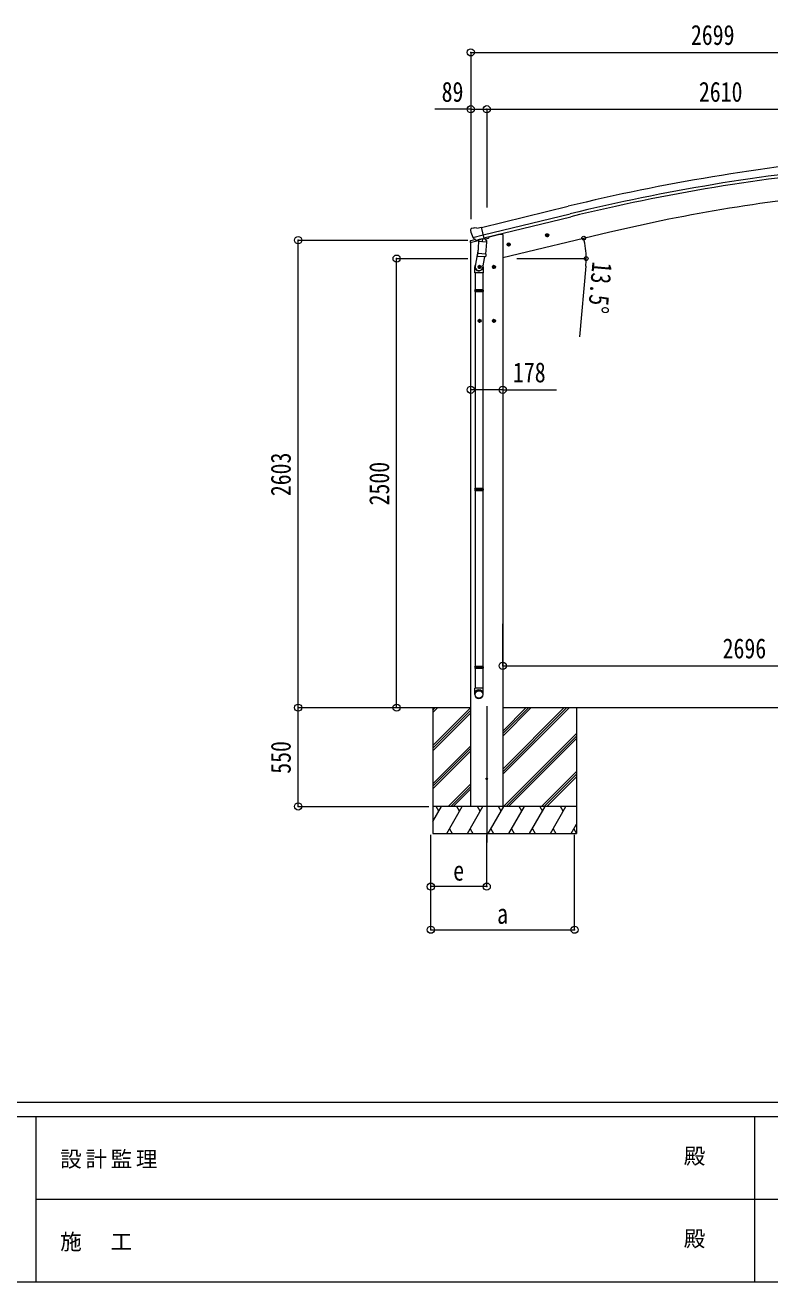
# Model space of a CAD drawing. Units: millimetres at full size, sheet at 1:40. Extents: x -11181 to 11305, y -7804 to 7716.
# Drawn here: x -4596 to -451, y -7804 to -807 of the extents above; entities that cross this region are included whole.
import ezdxf
from ezdxf.enums import TextEntityAlignment as Align

# ---------------------------------------------------------------- set-up
doc = ezdxf.new("R2010")
doc.units = ezdxf.units.MM
doc.header["$LTSCALE"] = 40
doc.header["$PDMODE"] = 32
doc.header["$PDSIZE"] = 40
for name, color, linetype, lineweight in [('0-0_0', 7, 'Continuous', 9), ('0-1_本体', 4, 'Continuous', 9), ('0-2_部品', 7, 'Continuous', 9), ('0-8_PARTS2', 2, 'Continuous', 9), ('0-A_寸法', 6, 'Continuous', 9), ('1-A', 6, 'Continuous', 9), ('F-0_240', 7, 'Continuous', 9)]:
    doc.layers.add(name, color=color, linetype=linetype, lineweight=lineweight)
doc.styles.add('ＭＳ ゴシック', font='')
doc.styles.get('ＭＳ ゴシック').set_extended_font_data('MS Gothic')

msp = doc.modelspace()

# ---------------------------------------------------------------- linework, layer by layer
at = {"layer": '0-0_0'}
for p, q in [((-2701.35, -4606.71), (-2116.02, -4606.71)), ((-2327.27, -4817.93), (-2116.02, -4606.69)), ((-2327.27, -4606.71), (-2327.27, -5306.71)), ((-2327.27, -4634.09), (-2299.89, -4606.71)), ((-2327.27, -4619.95), (-2314.03, -4606.71)), ((-1938.02, -4606.71), (1146.04, -4606.71)), ((-1938.02, -4977.47), (-1567.25, -4606.71)), ((-1938.02, -4949.18), (-1595.54, -4606.71)), ((-1938.02, -4963.32), (-1581.4, -4606.71)), ((-1938.02, -4765.34), (-1779.39, -4606.71)), ((-1938.02, -4751.19), (-1793.53, -4606.71)), ((-1938.02, -4737.05), (-1807.67, -4606.71)), ((-1527.27, -4606.71), (-1527.27, -5306.71)), ((-2327.27, -4832.08), (-2116.02, -4620.83)), ((-2327.27, -4846.22), (-2116.02, -4634.97)), ((-1933.41, -5156.71), (-1527.27, -4750.57)), ((-2327.27, -5030.06), (-2116.02, -4818.82)), ((-1919.27, -5156.71), (-1527.27, -4764.71)), ((-1905.12, -5156.71), (-1527.27, -4778.85)), ((-2327.27, -5044.21), (-2116.02, -4832.96)), ((-2327.27, -5058.35), (-2116.02, -4847.1)), ((-1721.28, -5156.71), (-1527.27, -4962.7)), ((-2241.78, -5156.71), (-2116.02, -5030.95)), ((-1707.14, -5156.71), (-1527.27, -4976.84)), ((-1692.99, -5156.71), (-1527.27, -4990.98)), ((-2227.64, -5156.71), (-2116.02, -5045.09)), ((-2213.49, -5156.71), (-2116.02, -5059.23)), ((-2327.27, -5240.54), (-2278.87, -5156.7)), ((-1527.27, -5156.71), (-2327.27, -5156.71)), ((-2293.87, -5182.69), (-2308.87, -5156.7)), ((-2250, -5306.7), (-2163.4, -5156.71)), ((-2178.4, -5182.69), (-2193.4, -5156.71)), ((-2134.53, -5306.71), (-2047.93, -5156.71)), ((-2062.93, -5182.69), (-2077.93, -5156.71)), ((-2019.06, -5306.71), (-1932.46, -5156.71)), ((-1947.46, -5182.69), (-1962.46, -5156.7)), ((-1903.59, -5306.71), (-1816.99, -5156.71)), ((-1831.99, -5182.69), (-1846.99, -5156.71)), ((-1788.12, -5306.71), (-1701.52, -5156.71)), ((-1731.52, -5156.71), (-1716.52, -5182.69)), ((-1672.65, -5306.71), (-1586.05, -5156.71)), ((-1601.05, -5182.69), (-1616.05, -5156.71)), ((-2327.27, -5306.71), (-1527.27, -5306.71)), ((-2235, -5280.73), (-2220, -5306.7)), ((-2119.53, -5280.72), (-2104.53, -5306.71)), ((-2004.06, -5280.73), (-1989.06, -5306.71)), ((-1888.59, -5280.73), (-1873.59, -5306.71)), ((-1773.12, -5280.73), (-1758.12, -5306.71)), ((-1657.65, -5280.73), (-1642.65, -5306.71)), ((-1557.18, -5306.71), (-1527.27, -5254.9)), ((-1542.18, -5280.73), (-1527.18, -5306.71))]:
    msp.add_line(p, q, dxfattribs=at)
at = {"layer": '0-1_本体'}
for p, q in [((-2056.55, -1932.82), (-1573.67, -1815.34)), ((-2046.47, -1974.79), (-1563.46, -1857.32)), ((-2042.54, -1991.17), (-1559.48, -1873.68)), ((-2116.02, -5152.97), (-2116.02, -2016.41)), ((-2014.03, -1985.45), (-1962.02, -1972.97)), ((-1938.02, -1972.97), (-1962.02, -1972.97)), ((-1938.02, -1972.97), (-1938.02, -5152.97)), ((-1349.94, -1961.78), (-1937.99, -2102.96))]:
    msp.add_line(p, q, dxfattribs=at)
at = {"layer": '0-1_本体', "color": 6}
msp.add_line((-1938.02, -2836.89), (-2116.02, -2836.89), dxfattribs=at)
at = {"layer": '0-1_本体'}
for centre, radius, start, end in [((1038.9, -12557.22), 11054.98, 95.16866, 103.66973), ((1038.9, -12557.22), 11011.82, 95.16974, 103.66973), ((1038.9, -12557.22), 10994.98, 95.16974, 103.66973), ((805.07, -10957.48), 9250.23, 94.95525, 103.47191)]:
    msp.add_arc(centre, radius, start, end, dxfattribs=at)
at = {"layer": '0-2_部品'}
for p, q in [((-2118.01, -1948.4), (-2117.73, -1949.55)), ((-2113.79, -1939.82), (-2117.64, -1946.12)), ((-2110.69, -1937.57), (-2097.51, -1934.41)), ((-2082.95, -1937.09), (-2096.21, -1934.39)), ((-2082.95, -1937.09), (-2057.02, -1930.86)), ((-2118.58, -2017.03), (-2075.56, -2006.7)), ((-2118.58, -2010.14), (-2118.58, -2017.03)), ((-2090.12, -2000.94), (-2116.28, -2007.22)), ((-2103.95, -1988.71), (-2046.45, -1974.9)), ((-2087.1, -2003.62), (-2103.48, -1989.12)), ((-2084.39, -2004.18), (-2076.87, -2002.38)), ((-2083.55, -2004.08), (-2082.03, -2003.71)), ((-2082.03, -2003.71), (-2045.32, -1994.9)), ((-2080.19, -2003.94), (-2080.24, -2004.68)), ((-2079.48, -2005.72), (-2053.67, -2012.16)), ((-2072.57, -2011.07), (-2077.24, -2077.9)), ((-2026.88, -2014.26), (-2072.57, -2011.07)), ((-2070.79, -2007.89), (-2071.02, -2011.17)), ((-2051.27, -1996.72), (-2052.29, -2011.33)), ((-2045.32, -1994.9), (-2043.79, -1994.53)), ((-2042.24, -1992.43), (-2041.29, -1992.49)), ((-2041.29, -1992.49), (-2027.98, -2007.81)), ((-2036.99, -1997.44), (-2017.86, -1992.85)), ((-2031.55, -2081.1), (-2026.88, -2014.26)), ((-2027.98, -2007.81), (-2028.42, -2014.15)), ((-2014.03, -1984.23), (-2014.03, -1987.98)), ((-1914.45, -2030.57), (-1895, -2025.9)), ((-1909.89, -2022.79), (-1912.02, -2029.98)), ((-1902.59, -2021.03), (-1909.89, -2022.79)), ((-1902.39, -2037.95), (-1907.06, -2018.51)), ((-1897.42, -2026.48), (-1902.59, -2021.03)), ((-1899.56, -2033.67), (-1897.42, -2026.48)), ((-1700.51, -1979.2), (-1681.06, -1974.54)), ((-1695.95, -1971.43), (-1698.09, -1978.62)), ((-1688.66, -1969.67), (-1695.95, -1971.43)), ((-1688.45, -1986.59), (-1693.12, -1967.15)), ((-1683.49, -1975.12), (-1688.66, -1969.67)), ((-1685.62, -1982.31), (-1683.49, -1975.12)), ((-2075.51, -2053.14), (-2091.42, -2149.31)), ((-2078.1, -2090.37), (-2077.23, -2077.9)), ((-2077.7, -2091.73), (-2077.71, -2091.73)), ((-2031.55, -2081.1), (-2077.24, -2077.9)), ((-2076.26, -2092.51), (-2034.56, -2095.42)), ((-2039.99, -2095.04), (-2050.72, -2158.63)), ((-2031.56, -2081.1), (-2032.45, -2093.79)), ((-2093.57, -2186.47), (-2093.57, -2152.12)), ((-2057.02, -2153.21), (-2077.02, -2153.21)), ((-2067.02, -2145.7), (-2073.52, -2149.46)), ((-2073.52, -2149.46), (-2073.52, -2156.96)), ((-2073.52, -2156.96), (-2067.02, -2160.72)), ((-2067.02, -2163.21), (-2067.02, -2143.21)), ((-2060.52, -2149.46), (-2067.02, -2145.7)), ((-2047.57, -2151.81), (-2047.57, -2186.47)), ((-1977.02, -2153.21), (-1997.02, -2153.21)), ((-1987.02, -2145.7), (-1993.52, -2149.46)), ((-1993.52, -2149.46), (-1993.52, -2156.96)), ((-1993.52, -2156.96), (-1987.02, -2160.72)), ((-1987.02, -2163.21), (-1987.02, -2143.21)), ((-1980.52, -2149.46), (-1987.02, -2145.7)), ((-2047.57, -2186.47), (-2093.57, -2186.47)), ((-2091.57, -2186.47), (-2091.57, -2280.47)), ((-2049.57, -2186.47), (-2049.57, -2280.47)), ((-2093.57, -2282.47), (-2092.57, -2280.47)), ((-2047.57, -2282.47), (-2093.57, -2282.47)), ((-2047.57, -2290.47), (-2093.57, -2290.47)), ((-2048.57, -2280.47), (-2092.57, -2280.47)), ((-2048.57, -2292.47), (-2092.57, -2292.47)), ((-2091.57, -2292.47), (-2091.57, -3386.66)), ((-2049.57, -2292.47), (-2049.57, -3386.66)), ((-2047.57, -2282.47), (-2048.57, -2280.47)), ((-2047.57, -2290.47), (-2048.57, -2292.47)), ((-2047.57, -2282.47), (-2047.57, -2290.47)), ((-2067.02, -2445.7), (-2073.52, -2449.46)), ((-2067.02, -2463.21), (-2067.02, -2443.21)), ((-2060.52, -2449.46), (-2067.02, -2445.7)), ((-1987.02, -2445.7), (-1993.52, -2449.46)), ((-1987.02, -2463.21), (-1987.02, -2443.21)), ((-1980.52, -2449.46), (-1987.02, -2445.7)), ((-2057.02, -2453.21), (-2077.02, -2453.21)), ((-2073.52, -2449.46), (-2073.52, -2456.96)), ((-2073.52, -2456.96), (-2067.02, -2460.72)), ((-1977.02, -2453.21), (-1997.02, -2453.21)), ((-1993.52, -2449.46), (-1993.52, -2456.96)), ((-1993.52, -2456.96), (-1987.02, -2460.72)), ((-2093.57, -3388.66), (-2092.57, -3386.66)), ((-2047.57, -3388.66), (-2093.57, -3388.66)), ((-2047.57, -3396.66), (-2093.57, -3396.66)), ((-2048.57, -3386.66), (-2092.57, -3386.66)), ((-2048.57, -3398.66), (-2092.57, -3398.66)), ((-2091.57, -3398.66), (-2091.57, -4376.84)), ((-2049.57, -3398.66), (-2049.57, -4376.84)), ((-2047.57, -3388.66), (-2048.57, -3386.66)), ((-2047.57, -3396.66), (-2048.57, -3398.66)), ((-2047.57, -3388.66), (-2047.57, -3396.66)), ((-2093.57, -4378.84), (-2092.57, -4376.84)), ((-2047.57, -4378.84), (-2093.57, -4378.84)), ((-2047.57, -4386.84), (-2093.57, -4386.84)), ((-2048.57, -4376.84), (-2092.57, -4376.84)), ((-2048.57, -4388.84), (-2092.57, -4388.84)), ((-2091.57, -4388.84), (-2091.57, -4498.84)), ((-2049.57, -4388.84), (-2049.57, -4498.84)), ((-2047.57, -4378.84), (-2048.57, -4376.84)), ((-2047.57, -4386.84), (-2048.57, -4388.84)), ((-2047.57, -4378.84), (-2047.57, -4386.84)), ((-2093.57, -4532.99), (-2093.57, -4498.84)), ((-2047.57, -4498.84), (-2093.57, -4498.84)), ((-2047.57, -4532.99), (-2047.57, -4498.84))]:
    msp.add_line(p, q, dxfattribs=at)
for points in [[(-2051.59, -1996.31), (-2041.87, -1993.97), (-2057.02, -1930.86)], [(-2104.22, -1988.13), (-2103.64, -1988.97), (-2103.48, -1989.12)], [(-2051.59, -1996.31), (-2051.83, -1996.46), (-2076.59, -2002.41), (-2076.87, -2002.38)], [(-1698.09, -1978.62), (-1692.92, -1984.07), (-1685.62, -1982.31)], [(-1912.02, -2029.98), (-1906.85, -2035.43), (-1899.56, -2033.67)], [(-2067.02, -2160.72), (-2060.52, -2156.96), (-2060.52, -2149.46)], [(-1987.02, -2160.72), (-1980.52, -2156.96), (-1980.52, -2149.46)], [(-2093.57, -2282.47), (-2093.57, -2290.47), (-2092.57, -2292.47)], [(-2067.02, -2460.72), (-2060.52, -2456.96), (-2060.52, -2449.46)], [(-1987.02, -2460.72), (-1980.52, -2456.96), (-1980.52, -2449.46)], [(-2093.57, -3388.66), (-2093.57, -3396.66), (-2092.57, -3398.66)], [(-2093.57, -4378.84), (-2093.57, -4386.84), (-2092.57, -4388.84)]]:
    msp.add_lwpolyline(points, dxfattribs=at)
for centre, radius in [((-1904.72, -2028.23), 8.5), ((-1904.72, -2028.23), 7.7), ((-1904.72, -2028.23), 6.5), ((-1690.79, -1976.87), 8.5), ((-1690.79, -1976.87), 7.7), ((-1690.79, -1976.87), 6.5), ((-2067.02, -2153.21), 8.5), ((-2067.02, -2153.21), 7.7), ((-2067.02, -2153.21), 6.5), ((-1987.02, -2153.21), 8.5), ((-1987.02, -2153.21), 7.7), ((-1987.02, -2153.21), 6.5), ((-2067.02, -2453.21), 8.5), ((-2067.02, -2453.21), 7.7), ((-2067.02, -2453.21), 6.5), ((-1987.02, -2453.21), 8.5), ((-1987.02, -2453.21), 7.7), ((-1987.02, -2453.21), 6.5), ((-2027.02, -5002.97), 4.5)]:
    msp.add_circle(centre, radius, dxfattribs=at)
for centre, radius, start, end in [((-1920.93, -1902.3), 202.4, 193.5, 205.09125), ((-2109.52, -1942.44), 5, 103.5, 148.5), ((-2096.81, -1937.33), 3, 78.5, 103.5), ((-2115.58, -2010.14), 3, 103.5, 180), ((-2083.67, -2003.59), 0.5, 248.23754, 283.5), ((-2080.69, -2003.9), 0.5, 356, 103.5), ((-2079.24, -2004.75), 1, 176, 256), ((-2053.32, -2011.18), 1.03, 250.03897, 351.96569), ((-2050.67, -1996.8), 0.604, 100.59842, 172.20595), ((-2043.91, -1994.04), 0.5, 283.5, 318.76246), ((-2019.03, -1987.98), 5, 283.5, 0), ((-2076.16, -2090.54), 1.95, 175.04017, 217.47766), ((-2076.12, -2090.51), 2, 217.40962, 266), ((-2034.42, -2093.43), 2, 266, 349.46843), ((-2063.57, -2152.12), 30, 177.45142, 180)]:
    msp.add_arc(centre, radius, start, end, dxfattribs=at)
for centre, major_axis, ratio, start_param, end_param in [((-2115.09, -1947.69), (-1.57, -2.57), 0.99628, 4.712389, 5.4996506), ((-2085.11, -2001.36), (-0.73, -2.92), 0.997631, 5.8041905, 6.6006116), ((-2085.06, -2001.13), (2.63, 3.16), 0.650902, 4.0958226, 4.1686332), ((-2085.09, -2001.26), (-0.73, -2.92), 0.997631, 0.3902369, 0.4789948), ((-2070.57, -2151.81), (23, 0), 0.996195, 2.5560258, 6.5663028), ((-2070.57, -2151.81), (21, 0), 0.996195, 2.9349147, 5.9512394), ((-2070.57, -4531.24), (-23, 0), 0.996195, 3.1415927, 6.2831853), ((-2070.57, -4532.99), (-23, 0), 0.996195, 3.1415927, 6.2831853), ((-2070.57, -4532.99), (0, -23.43), 0.981806, 4.712389, 7.8539816)]:
    msp.add_ellipse(centre, major_axis=major_axis, ratio=ratio, start_param=start_param, end_param=end_param, dxfattribs=at)
msp.add_ellipse((-2070.57, -4532.99), major_axis=(21, 0), ratio=0.996195, dxfattribs=at)
at = {"layer": '0-8_PARTS2'}
msp.add_line((-2027.02, -4597.5), (-2027.02, -5356.71), dxfattribs=at)
at = {"layer": '0-A_寸法'}
for p, q in [((-2116.02, -958.35), (582.98, -958.35)), ((-2116.02, -1274.97), (-2116.02, -1887.19)), ((-2116.02, -1274.97), (-2027.02, -1274.97)), ((-2027.02, -1274.97), (-2027.02, -1822.82)), ((-2027.02, -1274.97), (582.98, -1274.97)), ((-3076.59, -4606.71), (-3076.59, -2003.71)), ((-3076.59, -2003.71), (-2131.51, -2003.71)), ((-2528.62, -4606.71), (-2528.62, -2106.71)), ((-2528.62, -2106.71), (-2131.51, -2106.71)), ((-1859.52, -2106.71), (-1472.66, -2106.71)), ((-1475.52, -2149.17), (-1509.88, -2541.66)), ((-1938.02, -2836.89), (-1638.02, -2836.89)), ((-3076.59, -4606.71), (-2348.48, -4606.71)), ((-3076.59, -5156.71), (-3076.59, -4606.71)), ((-3076.59, -5156.71), (-2348.48, -5156.71)), ((-2338.27, -5843.07), (-2338.27, -5314.12)), ((-2338.27, -5603.09), (-2338.27, -5314.12)), ((-2027.02, -5603.09), (-2027.02, -5314.12)), ((-1538.27, -5843.07), (-1538.27, -5314.12)), ((-2027.02, -5603.09), (-2338.27, -5603.09)), ((-2338.27, -5843.07), (-1538.27, -5843.07))]:
    msp.add_line(p, q, dxfattribs=at)
msp.add_lwpolyline([(-2116.02, -958.35), (-2116.02, -1274.97), (-2316.02, -1274.97)], dxfattribs=at)
for centre in [(-1487.12, -1993.05), (-1473.66, -2106.71)]:
    msp.add_circle(centre, 10.62, dxfattribs=at)
for start, end in [(0, 13.5), (354.99678, 0)]:
    msp.add_arc((-1960.52, -2106.71), 486.86, start, end, dxfattribs=at)
for p in [(-2116.02, -958.35), (-2116.02, -1274.97), (-2027.02, -1274.97), (-3076.59, -2003.71), (-2528.62, -2106.71), (-2116.02, -2836.89), (-1938.02, -2836.89), (-3076.59, -4606.71), (-2528.62, -4606.71), (-3076.59, -5156.71), (-2338.27, -5603.09), (-2027.02, -5603.09), (-2338.27, -5843.07), (-1538.27, -5843.07)]:
    msp.add_point(p, dxfattribs=at)
at = {"layer": '1-A'}
for q in [(-1938.02, -4140.8), (757.98, -4373.75)]:
    msp.add_line((-1938.02, -4373.75), q, dxfattribs=at)
msp.add_point((-1938.02, -4373.75), dxfattribs=at)
at = {"layer": 'F-0_240', "color": 5}
for p, q in [((-11180.61, -6803.54), (10739.39, -6803.54)), ((-11180.61, -6883.54), (7183.72, -6883.54)), ((-4536.28, -6883.54), (-4536.28, -7803.54)), ((-536.28, -6883.54), (-536.28, -7803.54)), ((-4536.28, -7343.54), (3663.72, -7343.54)), ((-11180.61, -7803.54), (10739.39, -7803.54))]:
    msp.add_line(p, q, dxfattribs=at)

# ---------------------------------------------------------------- texts
at = {"layer": '0-A_寸法', "color": 7, "style": 'ＭＳ ゴシック', "width": 0.8}
for s, p in [('2699', (-890.52, -950.35)), ('89', (-2278.02, -1266.97)), ('2610', (-846.02, -1266.97)), ('178', (-1881.02, -2828.89)), ('e', (-2213.64, -5603.09)), ('a', (-1969.27, -5843.07))]:
    msp.add_text(s, height=111.4, dxfattribs=at).set_placement(p, align=Align.BOTTOM_LEFT)
for s, rotation, p in [('13.5°', 264.997, (-1471.57, -2118.39)), ('2603', 90, (-3084.59, -3429.21)), ('2500', 90, (-2536.62, -3480.71)), ('550', 90, (-3084.59, -4974.71))]:
    msp.add_text(s, height=111.4, rotation=rotation, dxfattribs=at).set_placement(p, align=Align.BOTTOM_LEFT)
at = {"layer": '1-A', "color": 7, "style": 'ＭＳ ゴシック', "width": 0.8}
msp.add_text('2696', height=111.4, dxfattribs=at).set_placement((-714.02, -4365.75), align=Align.BOTTOM_LEFT)
at = {"layer": 'F-0_240', "style": 'ＭＳ ゴシック'}
for p in [(-930.57, -7173.54), (-930.57, -7633.54)]:
    msp.add_text('殿', height=87.98, dxfattribs=at).set_placement(p, align=Align.BOTTOM_LEFT)
at = {"layer": 'F-0_240', "char_height": 87.98, "attachment_point": 7, "style": 'ＭＳ ゴシック'}
for s, insert in [('\\T1.17;設計監理', (-4401.18, -7173.54)), ('\\T1.17;施\u3000工', (-4401.18, -7633.54))]:
    msp.add_mtext(s, dxfattribs=dict(at, insert=insert))

doc.saveas('drawing.dxf')
